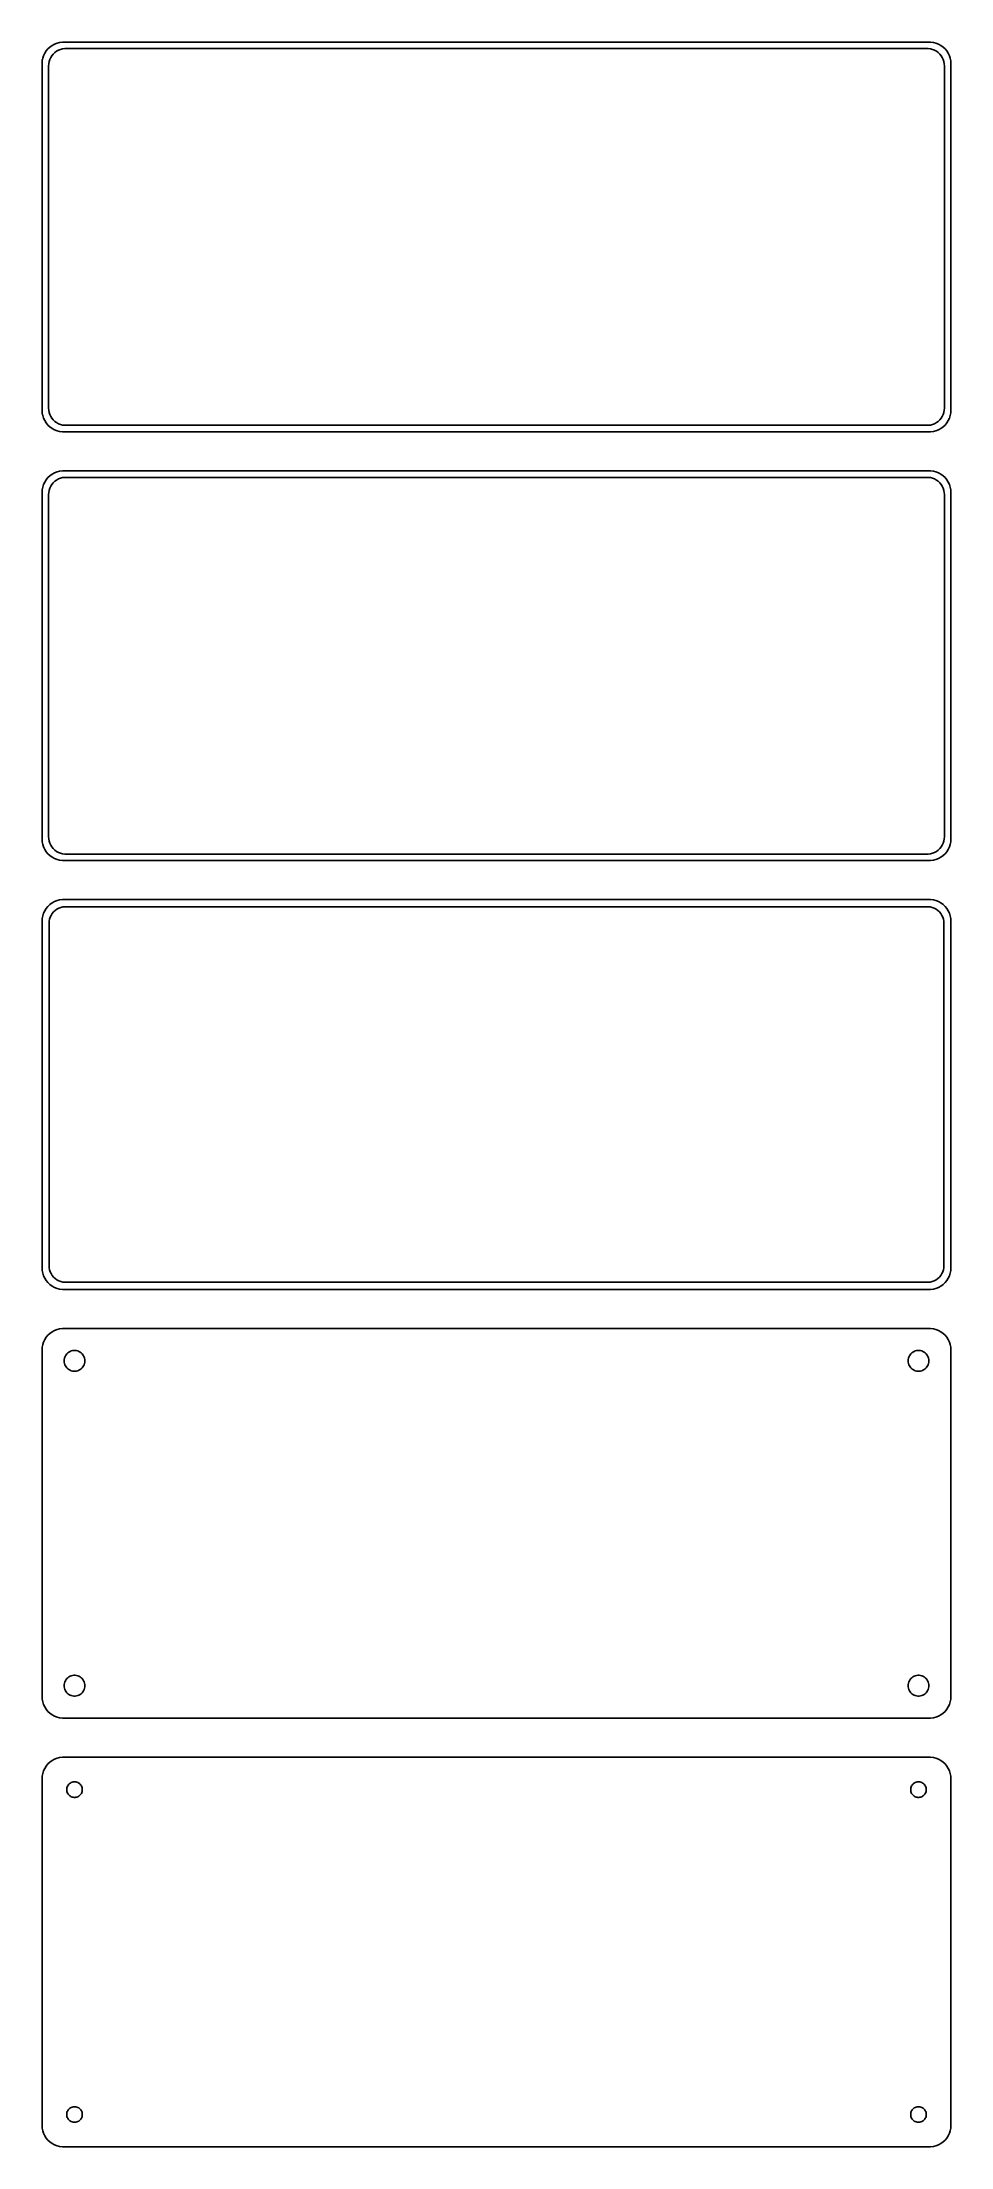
# Model space of a CAD drawing. Header units: metres. Extents: x -105 to 105, y 351 to 837.
import ezdxf

# ---------------------------------------------------------------- set-up
doc = ezdxf.new("R2010")
doc.units = ezdxf.units.M

msp = doc.modelspace()

# ---------------------------------------------------------------- linework, layer by layer
for p, q in [((-102.679, 836.222), (-103.187, 835.853)), ((-102.129, 836.524), (-102.679, 836.222)), ((-101.545, 836.755), (-102.129, 836.524)), ((-100.937, 836.911), (-101.545, 836.755)), ((-100.314, 836.99), (-100.937, 836.911)), ((100.314, 836.99), (-100.314, 836.99)), ((100.937, 836.911), (100.314, 836.99)), ((101.545, 836.755), (100.937, 836.911)), ((102.129, 836.524), (101.545, 836.755)), ((102.679, 836.222), (102.129, 836.524)), ((103.187, 835.853), (102.679, 836.222)), ((-104.9, 832.944), (-105, 832.944)), ((-105, 832.944), (-105, 751.056)), ((-104.843, 833.243), (-104.9, 832.944)), ((-104.649, 833.841), (-104.843, 833.243)), ((-104.382, 834.409), (-104.649, 833.841)), ((-104.045, 834.939), (-104.382, 834.409)), ((-103.645, 835.423), (-104.045, 834.939)), ((-103.187, 835.853), (-103.645, 835.423)), ((-103.5, 831.5), (-103.468, 832.001)), ((-103.5, 752.5), (-103.5, 831.5)), ((-103.468, 832.001), (-103.374, 832.495)), ((-103.374, 832.495), (-103.219, 832.972)), ((-103.219, 832.972), (-103.005, 833.427)), ((-103.005, 833.427), (-102.736, 833.851)), ((-102.736, 833.851), (-102.416, 834.238)), ((-102.416, 834.238), (-102.05, 834.582)), ((-102.05, 834.582), (-101.643, 834.877)), ((-101.643, 834.877), (-101.203, 835.119)), ((-101.203, 835.119), (-100.736, 835.304)), ((-100.736, 835.304), (-100.25, 835.429)), ((-100.25, 835.429), (-99.7512, 835.492)), ((-99.7512, 835.492), (99.7512, 835.492)), ((99.7512, 835.492), (100.25, 835.429)), ((100.25, 835.429), (100.736, 835.304)), ((100.736, 835.304), (101.203, 835.119)), ((101.203, 835.119), (101.643, 834.877)), ((101.643, 834.877), (102.05, 834.582)), ((102.05, 834.582), (102.416, 834.238)), ((102.416, 834.238), (102.736, 833.851)), ((102.736, 833.851), (103.005, 833.427)), ((103.005, 833.427), (103.219, 832.972)), ((103.645, 835.423), (103.187, 835.853)), ((103.219, 832.972), (103.374, 832.495)), ((103.374, 832.495), (103.468, 832.001)), ((103.468, 832.001), (103.5, 831.5)), ((103.5, 831.5), (103.5, 752.5)), ((104.045, 834.939), (103.645, 835.423)), ((104.382, 834.409), (104.045, 834.939)), ((104.649, 833.841), (104.382, 834.409)), ((104.843, 833.243), (104.649, 833.841)), ((104.961, 832.627), (104.843, 833.243)), ((105, 832), (104.961, 832.627)), ((105, 752), (105, 832)), ((-105, 751.056), (-104.9, 751.056)), ((-104.9, 751.056), (-104.843, 750.757)), ((-104.843, 750.757), (-104.649, 750.159)), ((-104.649, 750.159), (-104.382, 749.591)), ((-104.382, 749.591), (-104.045, 749.061)), ((-104.045, 749.061), (-103.645, 748.577)), ((-103.645, 748.577), (-103.187, 748.147)), ((-103.468, 751.999), (-103.5, 752.5)), ((-103.374, 751.505), (-103.468, 751.999)), ((-103.219, 751.028), (-103.374, 751.505)), ((-103.005, 750.573), (-103.219, 751.028)), ((-102.736, 750.149), (-103.005, 750.573)), ((-102.416, 749.762), (-102.736, 750.149)), ((-102.05, 749.418), (-102.416, 749.762)), ((-101.643, 749.123), (-102.05, 749.418)), ((-101.203, 748.881), (-101.643, 749.123)), ((-100.736, 748.696), (-101.203, 748.881)), ((-100.25, 748.571), (-100.736, 748.696)), ((-99.7512, 748.508), (-100.25, 748.571)), ((99.7512, 748.508), (-99.7512, 748.508)), ((100.25, 748.571), (99.7512, 748.508)), ((100.736, 748.696), (100.25, 748.571)), ((101.203, 748.881), (100.736, 748.696)), ((101.643, 749.123), (101.203, 748.881)), ((102.05, 749.418), (101.643, 749.123)), ((102.416, 749.762), (102.05, 749.418)), ((102.736, 750.149), (102.416, 749.762)), ((103.005, 750.573), (102.736, 750.149)), ((103.219, 751.028), (103.005, 750.573)), ((103.187, 748.147), (103.645, 748.577)), ((103.374, 751.505), (103.219, 751.028)), ((103.468, 751.999), (103.374, 751.505)), ((103.5, 752.5), (103.468, 751.999)), ((103.645, 748.577), (104.045, 749.061)), ((104.045, 749.061), (104.382, 749.591)), ((104.382, 749.591), (104.649, 750.159)), ((104.649, 750.159), (104.843, 750.757)), ((104.843, 750.757), (104.961, 751.373)), ((104.961, 751.373), (105, 752)), ((-103.187, 748.147), (-102.679, 747.778)), ((-102.679, 747.778), (-102.129, 747.476)), ((-102.129, 747.476), (-101.545, 747.245)), ((-101.545, 747.245), (-100.937, 747.089)), ((-100.937, 747.089), (-100.314, 747.01)), ((-100.314, 747.01), (100.314, 747.01)), ((100.314, 747.01), (100.937, 747.089)), ((100.937, 747.089), (101.545, 747.245)), ((101.545, 747.245), (102.129, 747.476)), ((102.129, 747.476), (102.679, 747.778)), ((102.679, 747.778), (103.187, 748.147)), ((-104.843, 734.243), (-104.961, 733.627)), ((-104.649, 734.841), (-104.843, 734.243)), ((-104.382, 735.409), (-104.649, 734.841)), ((-104.045, 735.939), (-104.382, 735.409)), ((-103.645, 736.423), (-104.045, 735.939)), ((-103.187, 736.853), (-103.645, 736.423)), ((-103.374, 733.495), (-103.219, 733.972)), ((-103.219, 733.972), (-103.005, 734.427)), ((-102.679, 737.222), (-103.187, 736.853)), ((-103.005, 734.427), (-102.736, 734.851)), ((-102.736, 734.851), (-102.416, 735.238)), ((-102.129, 737.524), (-102.679, 737.222)), ((-102.416, 735.238), (-102.05, 735.582)), ((-101.545, 737.755), (-102.129, 737.524)), ((-102.05, 735.582), (-101.643, 735.877)), ((-101.643, 735.877), (-101.203, 736.119)), ((-100.937, 737.911), (-101.545, 737.755)), ((-101.203, 736.119), (-100.736, 736.304)), ((-100.314, 737.99), (-100.937, 737.911)), ((-100.736, 736.304), (-100.25, 736.429)), ((100.314, 737.99), (-100.314, 737.99)), ((-100.25, 736.429), (-99.7512, 736.492)), ((-99.7512, 736.492), (99.7512, 736.492)), ((99.7512, 736.492), (100.25, 736.429)), ((100.25, 736.429), (100.736, 736.304)), ((100.937, 737.911), (100.314, 737.99)), ((100.736, 736.304), (101.203, 736.119)), ((101.545, 737.755), (100.937, 737.911)), ((101.203, 736.119), (101.643, 735.877)), ((102.129, 737.524), (101.545, 737.755)), ((101.643, 735.877), (102.05, 735.582)), ((102.05, 735.582), (102.416, 735.238)), ((102.679, 737.222), (102.129, 737.524)), ((102.416, 735.238), (102.736, 734.851)), ((103.187, 736.853), (102.679, 737.222)), ((102.736, 734.851), (103.005, 734.427)), ((103.005, 734.427), (103.219, 733.972)), ((103.645, 736.423), (103.187, 736.853)), ((103.219, 733.972), (103.374, 733.495)), ((104.045, 735.939), (103.645, 736.423)), ((104.382, 735.409), (104.045, 735.939)), ((104.649, 734.841), (104.382, 735.409)), ((104.843, 734.243), (104.649, 734.841)), ((104.961, 733.627), (104.843, 734.243)), ((-104.961, 733.627), (-105, 733)), ((-105, 733), (-105, 653)), ((-103.5, 732.5), (-103.468, 733.001)), ((-103.5, 653.5), (-103.5, 732.5)), ((-103.468, 733.001), (-103.374, 733.495)), ((103.374, 733.495), (103.468, 733.001)), ((103.468, 733.001), (103.5, 732.5)), ((103.5, 732.5), (103.5, 653.5)), ((105, 733), (104.961, 733.627)), ((105, 653), (105, 733)), ((-105, 653), (-104.961, 652.373)), ((-104.961, 652.373), (-104.843, 651.757)), ((-104.843, 651.757), (-104.649, 651.159)), ((-103.468, 652.999), (-103.5, 653.5)), ((-103.374, 652.505), (-103.468, 652.999)), ((-103.219, 652.028), (-103.374, 652.505)), ((-103.005, 651.573), (-103.219, 652.028)), ((-102.736, 651.149), (-103.005, 651.573)), ((103.005, 651.573), (102.736, 651.149)), ((103.219, 652.028), (103.005, 651.573)), ((103.374, 652.505), (103.219, 652.028)), ((103.468, 652.999), (103.374, 652.505)), ((103.5, 653.5), (103.468, 652.999)), ((104.649, 651.159), (104.843, 651.757)), ((104.843, 651.757), (104.961, 652.373)), ((104.961, 652.373), (105, 653)), ((-104.649, 651.159), (-104.382, 650.591)), ((-104.382, 650.591), (-104.045, 650.061)), ((-104.045, 650.061), (-103.645, 649.577)), ((-103.645, 649.577), (-103.187, 649.147)), ((-103.187, 649.147), (-102.679, 648.778)), ((-102.416, 650.762), (-102.736, 651.149)), ((-102.679, 648.778), (-102.129, 648.476)), ((-102.05, 650.418), (-102.416, 650.762)), ((-102.129, 648.476), (-101.545, 648.245)), ((-101.643, 650.123), (-102.05, 650.418)), ((-101.203, 649.881), (-101.643, 650.123)), ((-101.545, 648.245), (-100.937, 648.089)), ((-100.736, 649.696), (-101.203, 649.881)), ((-100.937, 648.089), (-100.314, 648.01)), ((-100.25, 649.571), (-100.736, 649.696)), ((-100.314, 648.01), (100.314, 648.01)), ((-99.7512, 649.508), (-100.25, 649.571)), ((99.7512, 649.508), (-99.7512, 649.508)), ((100.25, 649.571), (99.7512, 649.508)), ((100.736, 649.696), (100.25, 649.571)), ((100.314, 648.01), (100.937, 648.089)), ((101.203, 649.881), (100.736, 649.696)), ((100.937, 648.089), (101.545, 648.245)), ((101.643, 650.123), (101.203, 649.881)), ((101.545, 648.245), (102.129, 648.476)), ((102.05, 650.418), (101.643, 650.123)), ((102.416, 650.762), (102.05, 650.418)), ((102.129, 648.476), (102.679, 648.778)), ((102.736, 651.149), (102.416, 650.762)), ((102.679, 648.778), (103.187, 649.147)), ((103.187, 649.147), (103.645, 649.577)), ((103.645, 649.577), (104.045, 650.061)), ((104.045, 650.061), (104.382, 650.591)), ((104.382, 650.591), (104.649, 651.159)), ((-104.045, 636.939), (-104.382, 636.409)), ((-103.645, 637.423), (-104.045, 636.939)), ((-103.187, 637.853), (-103.645, 637.423)), ((-102.679, 638.222), (-103.187, 637.853)), ((-102.129, 638.524), (-102.679, 638.222)), ((-101.545, 638.755), (-102.129, 638.524)), ((-101.969, 636.484), (-101.575, 636.77)), ((-101.575, 636.77), (-101.149, 637.004)), ((-100.937, 638.911), (-101.545, 638.755)), ((-101.149, 637.004), (-100.697, 637.183)), ((-100.314, 638.99), (-100.937, 638.911)), ((-100.697, 637.183), (-100.226, 637.304)), ((100.314, 638.99), (-100.314, 638.99)), ((-100.226, 637.304), (-99.7432, 637.365)), ((-99.7432, 637.365), (99.7432, 637.365)), ((99.7432, 637.365), (100.226, 637.304)), ((100.226, 637.304), (100.697, 637.183)), ((100.937, 638.911), (100.314, 638.99)), ((100.697, 637.183), (101.149, 637.004)), ((101.545, 638.755), (100.937, 638.911)), ((101.149, 637.004), (101.575, 636.77)), ((102.129, 638.524), (101.545, 638.755)), ((101.575, 636.77), (101.969, 636.484)), ((102.679, 638.222), (102.129, 638.524)), ((103.187, 637.853), (102.679, 638.222)), ((103.645, 637.423), (103.187, 637.853)), ((104.045, 636.939), (103.645, 637.423)), ((104.382, 636.409), (104.045, 636.939)), ((-104.961, 634.627), (-105, 634)), ((-105, 634), (-105, 554)), ((-104.843, 635.243), (-104.961, 634.627)), ((-104.649, 635.841), (-104.843, 635.243)), ((-104.382, 636.409), (-104.649, 635.841)), ((-103.373, 633.5), (-103.342, 633.985)), ((-103.373, 554.5), (-103.373, 633.5)), ((-103.342, 633.985), (-103.251, 634.463)), ((-103.251, 634.463), (-103.101, 634.926)), ((-103.101, 634.926), (-102.894, 635.366)), ((-102.894, 635.366), (-102.633, 635.776)), ((-102.633, 635.776), (-102.323, 636.151)), ((-102.323, 636.151), (-101.969, 636.484)), ((101.969, 636.484), (102.323, 636.151)), ((102.323, 636.151), (102.633, 635.776)), ((102.633, 635.776), (102.894, 635.366)), ((102.894, 635.366), (103.101, 634.926)), ((103.101, 634.926), (103.251, 634.463)), ((103.251, 634.463), (103.342, 633.985)), ((103.342, 633.985), (103.373, 633.5)), ((103.373, 633.5), (103.373, 554.5)), ((104.649, 635.841), (104.382, 636.409)), ((104.843, 635.243), (104.649, 635.841)), ((104.961, 634.627), (104.843, 635.243)), ((105, 634), (104.961, 634.627)), ((105, 554), (105, 634)), ((-103.342, 554.015), (-103.373, 554.5)), ((103.373, 554.5), (103.342, 554.015)), ((-105, 554), (-104.961, 553.373)), ((-104.961, 553.373), (-104.843, 552.757)), ((-104.843, 552.757), (-104.649, 552.159)), ((-104.649, 552.159), (-104.382, 551.591)), ((-104.382, 551.591), (-104.045, 551.061)), ((-104.045, 551.061), (-103.645, 550.577)), ((-103.645, 550.577), (-103.187, 550.147)), ((-103.251, 553.537), (-103.342, 554.015)), ((-103.101, 553.074), (-103.251, 553.537)), ((-103.187, 550.147), (-102.679, 549.778)), ((-102.894, 552.634), (-103.101, 553.074)), ((-102.633, 552.224), (-102.894, 552.634)), ((-102.679, 549.778), (-102.129, 549.476)), ((-102.323, 551.849), (-102.633, 552.224)), ((-101.969, 551.516), (-102.323, 551.849)), ((-102.129, 549.476), (-101.545, 549.245)), ((-101.575, 551.23), (-101.969, 551.516)), ((-101.149, 550.996), (-101.575, 551.23)), ((-101.545, 549.245), (-100.937, 549.089)), ((-100.697, 550.817), (-101.149, 550.996)), ((-100.226, 550.696), (-100.697, 550.817)), ((-99.7432, 550.635), (-100.226, 550.696)), ((99.7432, 550.635), (-99.7432, 550.635)), ((100.226, 550.696), (99.7432, 550.635)), ((100.697, 550.817), (100.226, 550.696)), ((101.149, 550.996), (100.697, 550.817)), ((100.937, 549.089), (101.545, 549.245)), ((101.575, 551.23), (101.149, 550.996)), ((101.545, 549.245), (102.129, 549.476)), ((101.969, 551.516), (101.575, 551.23)), ((102.323, 551.849), (101.969, 551.516)), ((102.129, 549.476), (102.679, 549.778)), ((102.633, 552.224), (102.323, 551.849)), ((102.894, 552.634), (102.633, 552.224)), ((102.679, 549.778), (103.187, 550.147)), ((103.101, 553.074), (102.894, 552.634)), ((103.251, 553.537), (103.101, 553.074)), ((103.187, 550.147), (103.645, 550.577)), ((103.342, 554.015), (103.251, 553.537)), ((103.645, 550.577), (104.045, 551.061)), ((104.045, 551.061), (104.382, 551.591)), ((104.382, 551.591), (104.649, 552.159)), ((104.649, 552.159), (104.843, 552.757)), ((104.843, 552.757), (104.961, 553.373)), ((104.961, 553.373), (105, 554)), ((-100.937, 549.089), (-100.314, 549.01)), ((-100.314, 549.01), (100.314, 549.01)), ((100.314, 549.01), (100.937, 549.089)), ((-102.129, 539.524), (-102.679, 539.222)), ((-101.545, 539.755), (-102.129, 539.524)), ((-100.937, 539.911), (-101.545, 539.755)), ((-100.314, 539.99), (-100.937, 539.911)), ((100.314, 539.99), (-100.314, 539.99)), ((100.937, 539.911), (100.314, 539.99)), ((101.545, 539.755), (100.937, 539.911)), ((102.129, 539.524), (101.545, 539.755)), ((102.679, 539.222), (102.129, 539.524)), ((-104.961, 535.627), (-105, 535)), ((-105, 535), (-105, 455)), ((-104.843, 536.243), (-104.961, 535.627)), ((-104.649, 536.841), (-104.843, 536.243)), ((-104.382, 537.409), (-104.649, 536.841)), ((-104.045, 537.939), (-104.382, 537.409)), ((-103.645, 538.423), (-104.045, 537.939)), ((-103.187, 538.853), (-103.645, 538.423)), ((-102.679, 539.222), (-103.187, 538.853)), ((-98.786, 534.526), (-98.5219, 534.672)), ((-98.5219, 534.672), (-98.2416, 534.783)), ((-98.2416, 534.783), (-97.9497, 534.857)), ((-97.9497, 534.857), (-97.6507, 534.895)), ((-97.6507, 534.895), (-97.3493, 534.895)), ((-97.3493, 534.895), (-97.0503, 534.857)), ((-97.0503, 534.857), (-96.7584, 534.783)), ((-96.7584, 534.783), (-96.4781, 534.672)), ((-96.4781, 534.672), (-96.214, 534.526)), ((96.214, 534.526), (96.4781, 534.672)), ((96.4781, 534.672), (96.7584, 534.783)), ((96.7584, 534.783), (97.0503, 534.857)), ((97.0503, 534.857), (97.3493, 534.895)), ((97.3493, 534.895), (97.6507, 534.895)), ((97.6507, 534.895), (97.9497, 534.857)), ((97.9497, 534.857), (98.2416, 534.783)), ((98.2416, 534.783), (98.5219, 534.672)), ((98.5219, 534.672), (98.786, 534.526)), ((103.187, 538.853), (102.679, 539.222)), ((103.645, 538.423), (103.187, 538.853)), ((104.045, 537.939), (103.645, 538.423)), ((104.382, 537.409), (104.045, 537.939)), ((104.649, 536.841), (104.382, 537.409)), ((104.843, 536.243), (104.649, 536.841)), ((104.961, 535.627), (104.843, 536.243)), ((105, 535), (104.961, 535.627)), ((105, 455), (105, 535)), ((-99.9, 532.5), (-99.8811, 532.801)), ((-99.8811, 532.199), (-99.9, 532.5)), ((-99.8811, 532.801), (-99.8246, 533.097)), ((-99.8246, 531.903), (-99.8811, 532.199)), ((-99.8246, 533.097), (-99.7315, 533.383)), ((-99.7315, 531.617), (-99.8246, 531.903)), ((-99.7315, 533.383), (-99.6031, 533.656)), ((-99.6031, 531.344), (-99.7315, 531.617)), ((-99.6031, 533.656), (-99.4416, 533.911)), ((-99.4416, 531.089), (-99.6031, 531.344)), ((-99.4416, 533.911), (-99.2495, 534.143)), ((-99.2495, 530.857), (-99.4416, 531.089)), ((-99.2495, 534.143), (-99.0298, 534.349)), ((-99.0298, 530.651), (-99.2495, 530.857)), ((-99.0298, 534.349), (-98.786, 534.526)), ((-98.786, 530.474), (-99.0298, 530.651)), ((-98.5219, 530.328), (-98.786, 530.474)), ((-98.2416, 530.217), (-98.5219, 530.328)), ((-97.9497, 530.143), (-98.2416, 530.217)), ((-97.6507, 530.105), (-97.9497, 530.143)), ((-97.3493, 530.105), (-97.6507, 530.105)), ((-97.0503, 530.143), (-97.3493, 530.105)), ((-96.7584, 530.217), (-97.0503, 530.143)), ((-96.4781, 530.328), (-96.7584, 530.217)), ((-96.214, 530.474), (-96.4781, 530.328)), ((-96.214, 534.526), (-95.9702, 534.349)), ((-95.9702, 530.651), (-96.214, 530.474)), ((-95.9702, 534.349), (-95.7505, 534.143)), ((-95.7505, 530.857), (-95.9702, 530.651)), ((-95.7505, 534.143), (-95.5583, 533.911)), ((-95.5583, 531.089), (-95.7505, 530.857)), ((-95.5583, 533.911), (-95.3969, 533.656)), ((-95.3969, 531.344), (-95.5583, 531.089)), ((-95.3969, 533.656), (-95.2685, 533.383)), ((-95.2685, 531.617), (-95.3969, 531.344)), ((-95.2685, 533.383), (-95.1754, 533.097)), ((-95.1754, 531.903), (-95.2685, 531.617)), ((-95.1754, 533.097), (-95.1189, 532.801)), ((-95.1189, 532.199), (-95.1754, 531.903)), ((-95.1189, 532.801), (-95.1, 532.5)), ((-95.1, 532.5), (-95.1189, 532.199)), ((95.1, 532.5), (95.1189, 532.801)), ((95.1189, 532.199), (95.1, 532.5)), ((95.1189, 532.801), (95.1754, 533.097)), ((95.1754, 531.903), (95.1189, 532.199)), ((95.1754, 533.097), (95.2685, 533.383)), ((95.2685, 531.617), (95.1754, 531.903)), ((95.2685, 533.383), (95.3969, 533.656)), ((95.3969, 531.344), (95.2685, 531.617)), ((95.3969, 533.656), (95.5583, 533.911)), ((95.5583, 531.089), (95.3969, 531.344)), ((95.5583, 533.911), (95.7505, 534.143)), ((95.7505, 530.857), (95.5583, 531.089)), ((95.7505, 534.143), (95.9702, 534.349)), ((95.9702, 530.651), (95.7505, 530.857)), ((95.9702, 534.349), (96.214, 534.526)), ((96.214, 530.474), (95.9702, 530.651)), ((96.4781, 530.328), (96.214, 530.474)), ((96.7584, 530.217), (96.4781, 530.328)), ((97.0503, 530.143), (96.7584, 530.217)), ((97.3493, 530.105), (97.0503, 530.143)), ((97.6507, 530.105), (97.3493, 530.105)), ((97.9497, 530.143), (97.6507, 530.105)), ((98.2416, 530.217), (97.9497, 530.143)), ((98.5219, 530.328), (98.2416, 530.217)), ((98.786, 530.474), (98.5219, 530.328)), ((98.786, 534.526), (99.0298, 534.349)), ((99.0298, 530.651), (98.786, 530.474)), ((99.0298, 534.349), (99.2495, 534.143)), ((99.2495, 530.857), (99.0298, 530.651)), ((99.2495, 534.143), (99.4416, 533.911)), ((99.4416, 531.089), (99.2495, 530.857)), ((99.4416, 533.911), (99.6031, 533.656)), ((99.6031, 531.344), (99.4416, 531.089)), ((99.6031, 533.656), (99.7315, 533.383)), ((99.7315, 531.617), (99.6031, 531.344)), ((99.7315, 533.383), (99.8246, 533.097)), ((99.8246, 531.903), (99.7315, 531.617)), ((99.8246, 533.097), (99.8811, 532.801)), ((99.8811, 532.199), (99.8246, 531.903)), ((99.8811, 532.801), (99.9, 532.5)), ((99.9, 532.5), (99.8811, 532.199)), ((-99.9, 457.5), (-99.8811, 457.801)), ((-99.8811, 457.199), (-99.9, 457.5)), ((-99.8811, 457.801), (-99.8246, 458.097)), ((-99.8246, 456.903), (-99.8811, 457.199)), ((-99.8246, 458.097), (-99.7315, 458.383)), ((-99.7315, 456.617), (-99.8246, 456.903)), ((-99.7315, 458.383), (-99.6031, 458.656)), ((-99.6031, 458.656), (-99.4416, 458.911)), ((-99.4416, 458.911), (-99.2495, 459.143)), ((-99.2495, 459.143), (-99.0298, 459.349)), ((-99.0298, 459.349), (-98.786, 459.526)), ((-98.786, 459.526), (-98.5219, 459.672)), ((-98.5219, 459.672), (-98.2416, 459.783)), ((-98.2416, 459.783), (-97.9497, 459.857)), ((-97.9497, 459.857), (-97.6507, 459.895)), ((-97.6507, 459.895), (-97.3493, 459.895)), ((-97.3493, 459.895), (-97.0503, 459.857)), ((-97.0503, 459.857), (-96.7584, 459.783)), ((-96.7584, 459.783), (-96.4781, 459.672)), ((-96.4781, 459.672), (-96.214, 459.526)), ((-96.214, 459.526), (-95.9702, 459.349)), ((-95.9702, 459.349), (-95.7505, 459.143)), ((-95.7505, 459.143), (-95.5583, 458.911)), ((-95.5583, 458.911), (-95.3969, 458.656)), ((-95.3969, 458.656), (-95.2685, 458.383)), ((-95.2685, 458.383), (-95.1754, 458.097)), ((-95.1754, 456.903), (-95.2685, 456.617)), ((-95.1754, 458.097), (-95.1189, 457.801)), ((-95.1189, 457.199), (-95.1754, 456.903)), ((-95.1189, 457.801), (-95.1, 457.5)), ((-95.1, 457.5), (-95.1189, 457.199)), ((95.1, 457.5), (95.1189, 457.801)), ((95.1189, 457.199), (95.1, 457.5)), ((95.1189, 457.801), (95.1754, 458.097)), ((95.1754, 456.903), (95.1189, 457.199)), ((95.1754, 458.097), (95.2685, 458.383)), ((95.2685, 456.617), (95.1754, 456.903)), ((95.2685, 458.383), (95.3969, 458.656)), ((95.3969, 458.656), (95.5583, 458.911)), ((95.5583, 458.911), (95.7505, 459.143)), ((95.7505, 459.143), (95.9702, 459.349)), ((95.9702, 459.349), (96.214, 459.526)), ((96.214, 459.526), (96.4781, 459.672)), ((96.4781, 459.672), (96.7584, 459.783)), ((96.7584, 459.783), (97.0503, 459.857)), ((97.0503, 459.857), (97.3493, 459.895)), ((97.3493, 459.895), (97.6507, 459.895)), ((97.6507, 459.895), (97.9497, 459.857)), ((97.9497, 459.857), (98.2416, 459.783)), ((98.2416, 459.783), (98.5219, 459.672)), ((98.5219, 459.672), (98.786, 459.526)), ((98.786, 459.526), (99.0298, 459.349)), ((99.0298, 459.349), (99.2495, 459.143)), ((99.2495, 459.143), (99.4416, 458.911)), ((99.4416, 458.911), (99.6031, 458.656)), ((99.6031, 458.656), (99.7315, 458.383)), ((99.7315, 458.383), (99.8246, 458.097)), ((99.8246, 456.903), (99.7315, 456.617)), ((99.8246, 458.097), (99.8811, 457.801)), ((99.8811, 457.199), (99.8246, 456.903)), ((99.8811, 457.801), (99.9, 457.5)), ((99.9, 457.5), (99.8811, 457.199)), ((-105, 455), (-104.961, 454.373)), ((-104.961, 454.373), (-104.843, 453.757)), ((-104.843, 453.757), (-104.649, 453.159)), ((-104.649, 453.159), (-104.382, 452.591)), ((-104.382, 452.591), (-104.045, 452.061)), ((-104.045, 452.061), (-103.645, 451.577)), ((-99.6031, 456.344), (-99.7315, 456.617)), ((-99.4416, 456.089), (-99.6031, 456.344)), ((-99.2495, 455.857), (-99.4416, 456.089)), ((-99.0298, 455.651), (-99.2495, 455.857)), ((-98.786, 455.474), (-99.0298, 455.651)), ((-98.5219, 455.328), (-98.786, 455.474)), ((-98.2416, 455.217), (-98.5219, 455.328)), ((-97.9497, 455.143), (-98.2416, 455.217)), ((-97.6507, 455.105), (-97.9497, 455.143)), ((-97.3493, 455.105), (-97.6507, 455.105)), ((-97.0503, 455.143), (-97.3493, 455.105)), ((-96.7584, 455.217), (-97.0503, 455.143)), ((-96.4781, 455.328), (-96.7584, 455.217)), ((-96.214, 455.474), (-96.4781, 455.328)), ((-95.9702, 455.651), (-96.214, 455.474)), ((-95.7505, 455.857), (-95.9702, 455.651)), ((-95.5583, 456.089), (-95.7505, 455.857)), ((-95.3969, 456.344), (-95.5583, 456.089)), ((-95.2685, 456.617), (-95.3969, 456.344)), ((95.3969, 456.344), (95.2685, 456.617)), ((95.5583, 456.089), (95.3969, 456.344)), ((95.7505, 455.857), (95.5583, 456.089)), ((95.9702, 455.651), (95.7505, 455.857)), ((96.214, 455.474), (95.9702, 455.651)), ((96.4781, 455.328), (96.214, 455.474)), ((96.7584, 455.217), (96.4781, 455.328)), ((97.0503, 455.143), (96.7584, 455.217)), ((97.3493, 455.105), (97.0503, 455.143)), ((97.6507, 455.105), (97.3493, 455.105)), ((97.9497, 455.143), (97.6507, 455.105)), ((98.2416, 455.217), (97.9497, 455.143)), ((98.5219, 455.328), (98.2416, 455.217)), ((98.786, 455.474), (98.5219, 455.328)), ((99.0298, 455.651), (98.786, 455.474)), ((99.2495, 455.857), (99.0298, 455.651)), ((99.4416, 456.089), (99.2495, 455.857)), ((99.6031, 456.344), (99.4416, 456.089)), ((99.7315, 456.617), (99.6031, 456.344)), ((103.645, 451.577), (104.045, 452.061)), ((104.045, 452.061), (104.382, 452.591)), ((104.382, 452.591), (104.649, 453.159)), ((104.649, 453.159), (104.843, 453.757)), ((104.843, 453.757), (104.961, 454.373)), ((104.961, 454.373), (105, 455)), ((-103.645, 451.577), (-103.187, 451.147)), ((-103.187, 451.147), (-102.679, 450.778)), ((-102.679, 450.778), (-102.129, 450.476)), ((-102.129, 450.476), (-101.545, 450.245)), ((-101.545, 450.245), (-100.937, 450.089)), ((-100.937, 450.089), (-100.314, 450.01)), ((-100.314, 450.01), (100.314, 450.01)), ((100.314, 450.01), (100.937, 450.089)), ((100.937, 450.089), (101.545, 450.245)), ((101.545, 450.245), (102.129, 450.476)), ((102.129, 450.476), (102.679, 450.778)), ((102.679, 450.778), (103.187, 451.147)), ((103.187, 451.147), (103.645, 451.577)), ((-104.649, 437.841), (-104.843, 437.243)), ((-104.382, 438.409), (-104.649, 437.841)), ((-104.045, 438.939), (-104.382, 438.409)), ((-103.645, 439.423), (-104.045, 438.939)), ((-103.187, 439.853), (-103.645, 439.423)), ((-102.679, 440.222), (-103.187, 439.853)), ((-102.129, 440.524), (-102.679, 440.222)), ((-101.545, 440.755), (-102.129, 440.524)), ((-100.937, 440.911), (-101.545, 440.755)), ((-100.314, 440.99), (-100.937, 440.911)), ((100.314, 440.99), (-100.314, 440.99)), ((100.937, 440.911), (100.314, 440.99)), ((101.545, 440.755), (100.937, 440.911)), ((102.129, 440.524), (101.545, 440.755)), ((102.679, 440.222), (102.129, 440.524)), ((103.187, 439.853), (102.679, 440.222)), ((103.645, 439.423), (103.187, 439.853)), ((104.045, 438.939), (103.645, 439.423)), ((104.382, 438.409), (104.045, 438.939)), ((104.649, 437.841), (104.382, 438.409)), ((104.843, 437.243), (104.649, 437.841)), ((-104.961, 436.627), (-105, 436)), ((-105, 436), (-105, 356)), ((-104.843, 437.243), (-104.961, 436.627)), ((-99.3, 433.5), (-99.2858, 433.726)), ((-99.2858, 433.274), (-99.3, 433.5)), ((-99.2858, 433.726), (-99.2434, 433.948)), ((-99.2434, 433.052), (-99.2858, 433.274)), ((-99.2434, 433.948), (-99.1736, 434.163)), ((-99.1736, 432.837), (-99.2434, 433.052)), ((-99.1736, 434.163), (-99.0773, 434.367)), ((-99.0773, 432.633), (-99.1736, 432.837)), ((-99.0773, 434.367), (-98.9562, 434.558)), ((-98.9562, 432.442), (-99.0773, 432.633)), ((-98.9562, 434.558), (-98.8121, 434.732)), ((-98.8121, 434.732), (-98.6474, 434.887)), ((-98.6474, 434.887), (-98.4645, 435.02)), ((-98.4645, 435.02), (-98.2664, 435.129)), ((-98.2664, 435.129), (-98.0562, 435.212)), ((-98.0562, 435.212), (-97.8373, 435.268)), ((-97.8373, 435.268), (-97.613, 435.296)), ((-97.613, 435.296), (-97.387, 435.296)), ((-97.387, 435.296), (-97.1627, 435.268)), ((-97.1627, 435.268), (-96.9438, 435.212)), ((-96.9438, 435.212), (-96.7336, 435.129)), ((-96.7336, 435.129), (-96.5355, 435.02)), ((-96.5355, 435.02), (-96.3526, 434.887)), ((-96.3526, 434.887), (-96.1879, 434.732)), ((-96.1879, 434.732), (-96.0438, 434.558)), ((-96.0438, 434.558), (-95.9226, 434.367)), ((-95.9226, 432.633), (-96.0438, 432.442)), ((-95.9226, 434.367), (-95.8264, 434.163)), ((-95.8264, 432.837), (-95.9226, 432.633)), ((-95.8264, 434.163), (-95.7565, 433.948)), ((-95.7565, 433.052), (-95.8264, 432.837)), ((-95.7565, 433.948), (-95.7142, 433.726)), ((-95.7142, 433.274), (-95.7565, 433.052)), ((-95.7142, 433.726), (-95.7, 433.5)), ((-95.7, 433.5), (-95.7142, 433.274)), ((95.7, 433.5), (95.7142, 433.726)), ((95.7142, 433.274), (95.7, 433.5)), ((95.7142, 433.726), (95.7565, 433.948)), ((95.7565, 433.052), (95.7142, 433.274)), ((95.7565, 433.948), (95.8264, 434.163)), ((95.8264, 432.837), (95.7565, 433.052)), ((95.8264, 434.163), (95.9226, 434.367)), ((95.9226, 432.633), (95.8264, 432.837)), ((95.9226, 434.367), (96.0438, 434.558)), ((96.0438, 432.442), (95.9226, 432.633)), ((96.0438, 434.558), (96.1879, 434.732)), ((96.1879, 434.732), (96.3526, 434.887)), ((96.3526, 434.887), (96.5355, 435.02)), ((96.5355, 435.02), (96.7336, 435.129)), ((96.7336, 435.129), (96.9438, 435.212)), ((96.9438, 435.212), (97.1627, 435.268)), ((97.1627, 435.268), (97.387, 435.296)), ((97.387, 435.296), (97.613, 435.296)), ((97.613, 435.296), (97.8373, 435.268)), ((97.8373, 435.268), (98.0562, 435.212)), ((98.0562, 435.212), (98.2664, 435.129)), ((98.2664, 435.129), (98.4645, 435.02)), ((98.4645, 435.02), (98.6474, 434.887)), ((98.6474, 434.887), (98.8121, 434.732)), ((98.8121, 434.732), (98.9562, 434.558)), ((98.9562, 434.558), (99.0773, 434.367)), ((99.0773, 432.633), (98.9562, 432.442)), ((99.0773, 434.367), (99.1736, 434.163)), ((99.1736, 432.837), (99.0773, 432.633)), ((99.1736, 434.163), (99.2434, 433.948)), ((99.2434, 433.052), (99.1736, 432.837)), ((99.2434, 433.948), (99.2858, 433.726)), ((99.2858, 433.274), (99.2434, 433.052)), ((99.2858, 433.726), (99.3, 433.5)), ((99.3, 433.5), (99.2858, 433.274)), ((104.961, 436.627), (104.843, 437.243)), ((105, 436), (104.961, 436.627)), ((105, 356), (105, 436)), ((-98.8121, 432.268), (-98.9562, 432.442)), ((-98.6474, 432.113), (-98.8121, 432.268)), ((-98.4645, 431.98), (-98.6474, 432.113)), ((-98.2664, 431.871), (-98.4645, 431.98)), ((-98.0562, 431.788), (-98.2664, 431.871)), ((-97.8373, 431.732), (-98.0562, 431.788)), ((-97.613, 431.704), (-97.8373, 431.732)), ((-97.387, 431.704), (-97.613, 431.704)), ((-97.1627, 431.732), (-97.387, 431.704)), ((-96.9438, 431.788), (-97.1627, 431.732)), ((-96.7336, 431.871), (-96.9438, 431.788)), ((-96.5355, 431.98), (-96.7336, 431.871)), ((-96.3526, 432.113), (-96.5355, 431.98)), ((-96.1879, 432.268), (-96.3526, 432.113)), ((-96.0438, 432.442), (-96.1879, 432.268)), ((96.1879, 432.268), (96.0438, 432.442)), ((96.3526, 432.113), (96.1879, 432.268)), ((96.5355, 431.98), (96.3526, 432.113)), ((96.7336, 431.871), (96.5355, 431.98)), ((96.9438, 431.788), (96.7336, 431.871)), ((97.1627, 431.732), (96.9438, 431.788)), ((97.387, 431.704), (97.1627, 431.732)), ((97.613, 431.704), (97.387, 431.704)), ((97.8373, 431.732), (97.613, 431.704)), ((98.0562, 431.788), (97.8373, 431.732)), ((98.2664, 431.871), (98.0562, 431.788)), ((98.4645, 431.98), (98.2664, 431.871)), ((98.6474, 432.113), (98.4645, 431.98)), ((98.8121, 432.268), (98.6474, 432.113)), ((98.9562, 432.442), (98.8121, 432.268)), ((-98.9562, 359.558), (-98.8121, 359.732)), ((-98.8121, 359.732), (-98.6474, 359.887)), ((-98.6474, 359.887), (-98.4645, 360.02)), ((-98.4645, 360.02), (-98.2664, 360.129)), ((-98.2664, 360.129), (-98.0562, 360.212)), ((-98.0562, 360.212), (-97.8373, 360.268)), ((-97.8373, 360.268), (-97.613, 360.296)), ((-97.613, 360.296), (-97.387, 360.296)), ((-97.387, 360.296), (-97.1627, 360.268)), ((-97.1627, 360.268), (-96.9438, 360.212)), ((-96.9438, 360.212), (-96.7336, 360.129)), ((-96.7336, 360.129), (-96.5355, 360.02)), ((-96.5355, 360.02), (-96.3526, 359.887)), ((-96.3526, 359.887), (-96.1879, 359.732)), ((-96.1879, 359.732), (-96.0438, 359.558)), ((96.0438, 359.558), (96.1879, 359.732)), ((96.1879, 359.732), (96.3526, 359.887)), ((96.3526, 359.887), (96.5355, 360.02)), ((96.5355, 360.02), (96.7336, 360.129)), ((96.7336, 360.129), (96.9438, 360.212)), ((96.9438, 360.212), (97.1627, 360.268)), ((97.1627, 360.268), (97.387, 360.296)), ((97.387, 360.296), (97.613, 360.296)), ((97.613, 360.296), (97.8373, 360.268)), ((97.8373, 360.268), (98.0562, 360.212)), ((98.0562, 360.212), (98.2664, 360.129)), ((98.2664, 360.129), (98.4645, 360.02)), ((98.4645, 360.02), (98.6474, 359.887)), ((98.6474, 359.887), (98.8121, 359.732)), ((98.8121, 359.732), (98.9562, 359.558)), ((-105, 356), (-104.961, 355.373)), ((-104.961, 355.373), (-104.843, 354.757)), ((-99.3, 358.5), (-99.2858, 358.726)), ((-99.2858, 358.274), (-99.3, 358.5)), ((-99.2858, 358.726), (-99.2434, 358.948)), ((-99.2434, 358.052), (-99.2858, 358.274)), ((-99.2434, 358.948), (-99.1736, 359.163)), ((-99.1736, 357.837), (-99.2434, 358.052)), ((-99.1736, 359.163), (-99.0773, 359.367)), ((-99.0773, 357.633), (-99.1736, 357.837)), ((-99.0773, 359.367), (-98.9562, 359.558)), ((-98.9562, 357.442), (-99.0773, 357.633)), ((-98.8121, 357.268), (-98.9562, 357.442)), ((-98.6474, 357.113), (-98.8121, 357.268)), ((-98.4645, 356.98), (-98.6474, 357.113)), ((-98.2664, 356.871), (-98.4645, 356.98)), ((-98.0562, 356.788), (-98.2664, 356.871)), ((-97.8373, 356.732), (-98.0562, 356.788)), ((-97.613, 356.704), (-97.8373, 356.732)), ((-97.387, 356.704), (-97.613, 356.704)), ((-97.1627, 356.732), (-97.387, 356.704)), ((-96.9438, 356.788), (-97.1627, 356.732)), ((-96.7336, 356.871), (-96.9438, 356.788)), ((-96.5355, 356.98), (-96.7336, 356.871)), ((-96.3526, 357.113), (-96.5355, 356.98)), ((-96.1879, 357.268), (-96.3526, 357.113)), ((-96.0438, 357.442), (-96.1879, 357.268)), ((-96.0438, 359.558), (-95.9226, 359.367)), ((-95.9226, 357.633), (-96.0438, 357.442)), ((-95.9226, 359.367), (-95.8264, 359.163)), ((-95.8264, 357.837), (-95.9226, 357.633)), ((-95.8264, 359.163), (-95.7565, 358.948)), ((-95.7565, 358.052), (-95.8264, 357.837)), ((-95.7565, 358.948), (-95.7142, 358.726)), ((-95.7142, 358.274), (-95.7565, 358.052)), ((-95.7142, 358.726), (-95.7, 358.5)), ((-95.7, 358.5), (-95.7142, 358.274)), ((95.7, 358.5), (95.7142, 358.726)), ((95.7142, 358.274), (95.7, 358.5)), ((95.7142, 358.726), (95.7565, 358.948)), ((95.7565, 358.052), (95.7142, 358.274)), ((95.7565, 358.948), (95.8264, 359.163)), ((95.8264, 357.837), (95.7565, 358.052)), ((95.8264, 359.163), (95.9226, 359.367)), ((95.9226, 357.633), (95.8264, 357.837)), ((95.9226, 359.367), (96.0438, 359.558)), ((96.0438, 357.442), (95.9226, 357.633)), ((96.1879, 357.268), (96.0438, 357.442)), ((96.3526, 357.113), (96.1879, 357.268)), ((96.5355, 356.98), (96.3526, 357.113)), ((96.7336, 356.871), (96.5355, 356.98)), ((96.9438, 356.788), (96.7336, 356.871)), ((97.1627, 356.732), (96.9438, 356.788)), ((97.387, 356.704), (97.1627, 356.732)), ((97.613, 356.704), (97.387, 356.704)), ((97.8373, 356.732), (97.613, 356.704)), ((98.0562, 356.788), (97.8373, 356.732)), ((98.2664, 356.871), (98.0562, 356.788)), ((98.4645, 356.98), (98.2664, 356.871)), ((98.6474, 357.113), (98.4645, 356.98)), ((98.8121, 357.268), (98.6474, 357.113)), ((98.9562, 357.442), (98.8121, 357.268)), ((98.9562, 359.558), (99.0773, 359.367)), ((99.0773, 357.633), (98.9562, 357.442)), ((99.0773, 359.367), (99.1736, 359.163)), ((99.1736, 357.837), (99.0773, 357.633)), ((99.1736, 359.163), (99.2434, 358.948)), ((99.2434, 358.052), (99.1736, 357.837)), ((99.2434, 358.948), (99.2858, 358.726)), ((99.2858, 358.274), (99.2434, 358.052)), ((99.2858, 358.726), (99.3, 358.5)), ((99.3, 358.5), (99.2858, 358.274)), ((104.843, 354.757), (104.961, 355.373)), ((104.961, 355.373), (105, 356)), ((-104.843, 354.757), (-104.649, 354.159)), ((-104.649, 354.159), (-104.382, 353.591)), ((-104.382, 353.591), (-104.045, 353.061)), ((-104.045, 353.061), (-103.645, 352.577)), ((-103.645, 352.577), (-103.187, 352.147)), ((-103.187, 352.147), (-102.679, 351.778)), ((-102.679, 351.778), (-102.129, 351.476)), ((-102.129, 351.476), (-101.545, 351.245)), ((-101.545, 351.245), (-100.937, 351.089)), ((-100.937, 351.089), (-100.314, 351.01)), ((-100.314, 351.01), (100.314, 351.01)), ((100.314, 351.01), (100.937, 351.089)), ((100.937, 351.089), (101.545, 351.245)), ((101.545, 351.245), (102.129, 351.476)), ((102.129, 351.476), (102.679, 351.778)), ((102.679, 351.778), (103.187, 352.147)), ((103.187, 352.147), (103.645, 352.577)), ((103.645, 352.577), (104.045, 353.061)), ((104.045, 353.061), (104.382, 353.591)), ((104.382, 353.591), (104.649, 354.159)), ((104.649, 354.159), (104.843, 354.757))]:
    msp.add_line(p, q)

doc.saveas('drawing.dxf')
